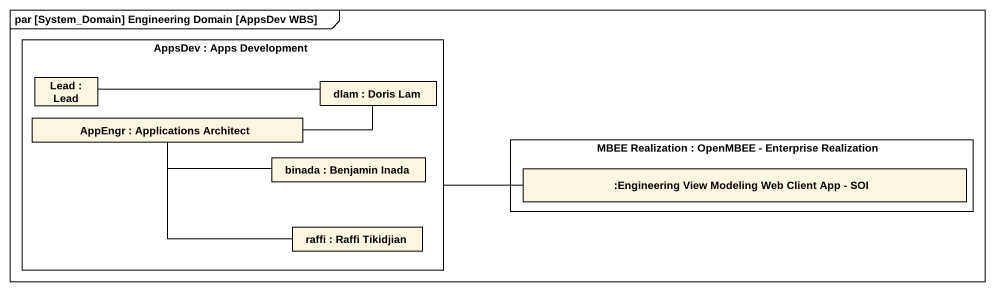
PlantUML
@startuml
mainframe par [System_Domain] Engineering Domain [AppsDev WBS]
rectangle "AppsDev : Apps Development" as AppsDev {
  rectangle "Lead : Lead" as Lead
  rectangle "dlam : Doris Lam" as dlam
  rectangle "AppEngr : Applications Architect" as AppEngr
  rectangle "binada : Benjamin Inada" as binada
  rectangle "raffi : Raffi Tikidjian" as raffi
}
rectangle "MBEE Realization : OpenMBEE - Enterprise Realization" as MBEE_Realization {
  rectangle ":Engineering View Modeling Web Client App - SOI" as Engineering_View_Modeling
}
AppsDev -right- Engineering_View_Modeling
Lead -right- dlam
AppEngr -right- dlam
binada -left- AppEngr
raffi -left- AppEngr
@enduml
